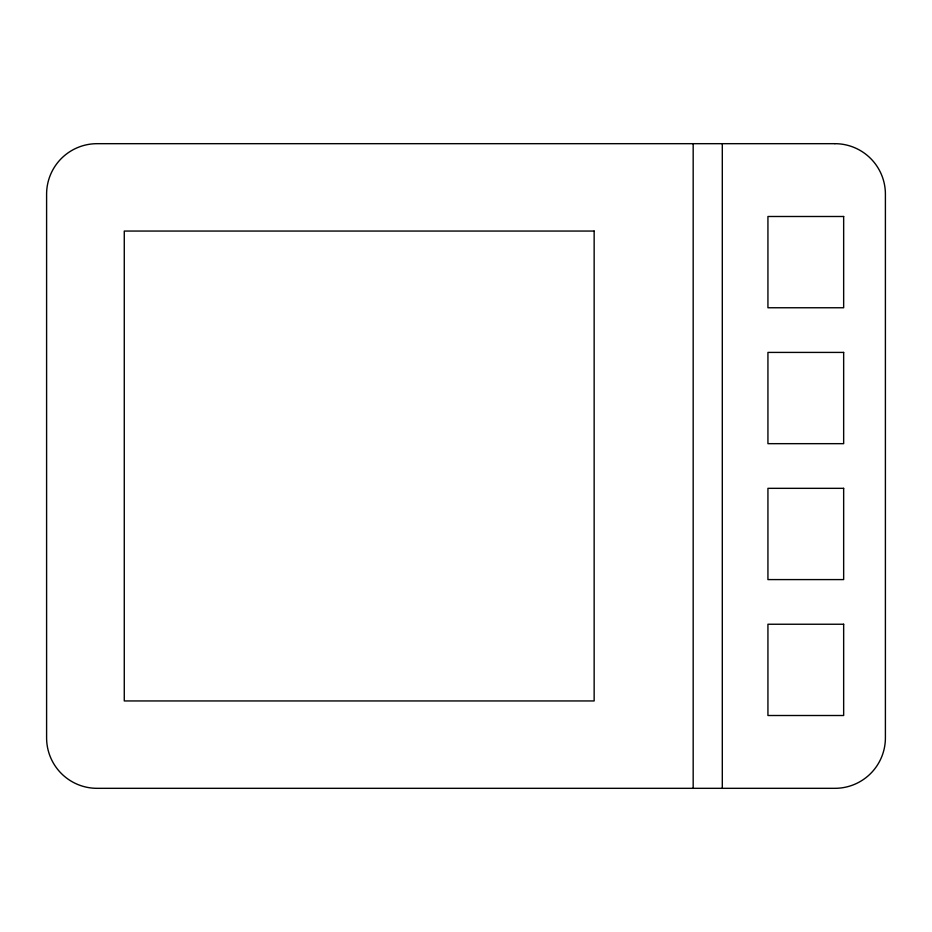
<?xml version="1.0" encoding="UTF-8"?>
<svg xmlns="http://www.w3.org/2000/svg" width="932" height="932" viewBox="0 0 932 932"><rect width="100%" height="100%" fill="white"/><g stroke="black" fill="none" stroke-linecap="round" stroke-linejoin="round"><path stroke-width="1.4" d="M722.3 143.679L722.3 788.321M693.175 143.679L693.175 788.321M834.921 143.679L97.079 143.679A50.479 50.479 0 0 0 46.6 194.171L46.6 737.829A50.479 50.479 0 0 0 97.079 788.321L834.921 788.321A50.479 50.479 0 0 0 885.4 737.829L885.4 194.171A50.479 50.479 0 0 0 834.921 143.679M843.658 216.492L767.933 216.492L767.933 307.758L843.658 307.758L843.658 216.492M594.15 231.054L124.271 231.054L124.271 700.946L594.15 700.946L594.15 231.054M843.658 352.413L767.933 352.413L767.933 443.667L843.658 443.667L843.658 352.413M843.658 488.333L767.933 488.333L767.933 579.587L843.658 579.587L843.658 488.333M843.658 624.242L767.933 624.242L767.933 715.508L843.658 715.508L843.658 624.242"/></g></svg>
